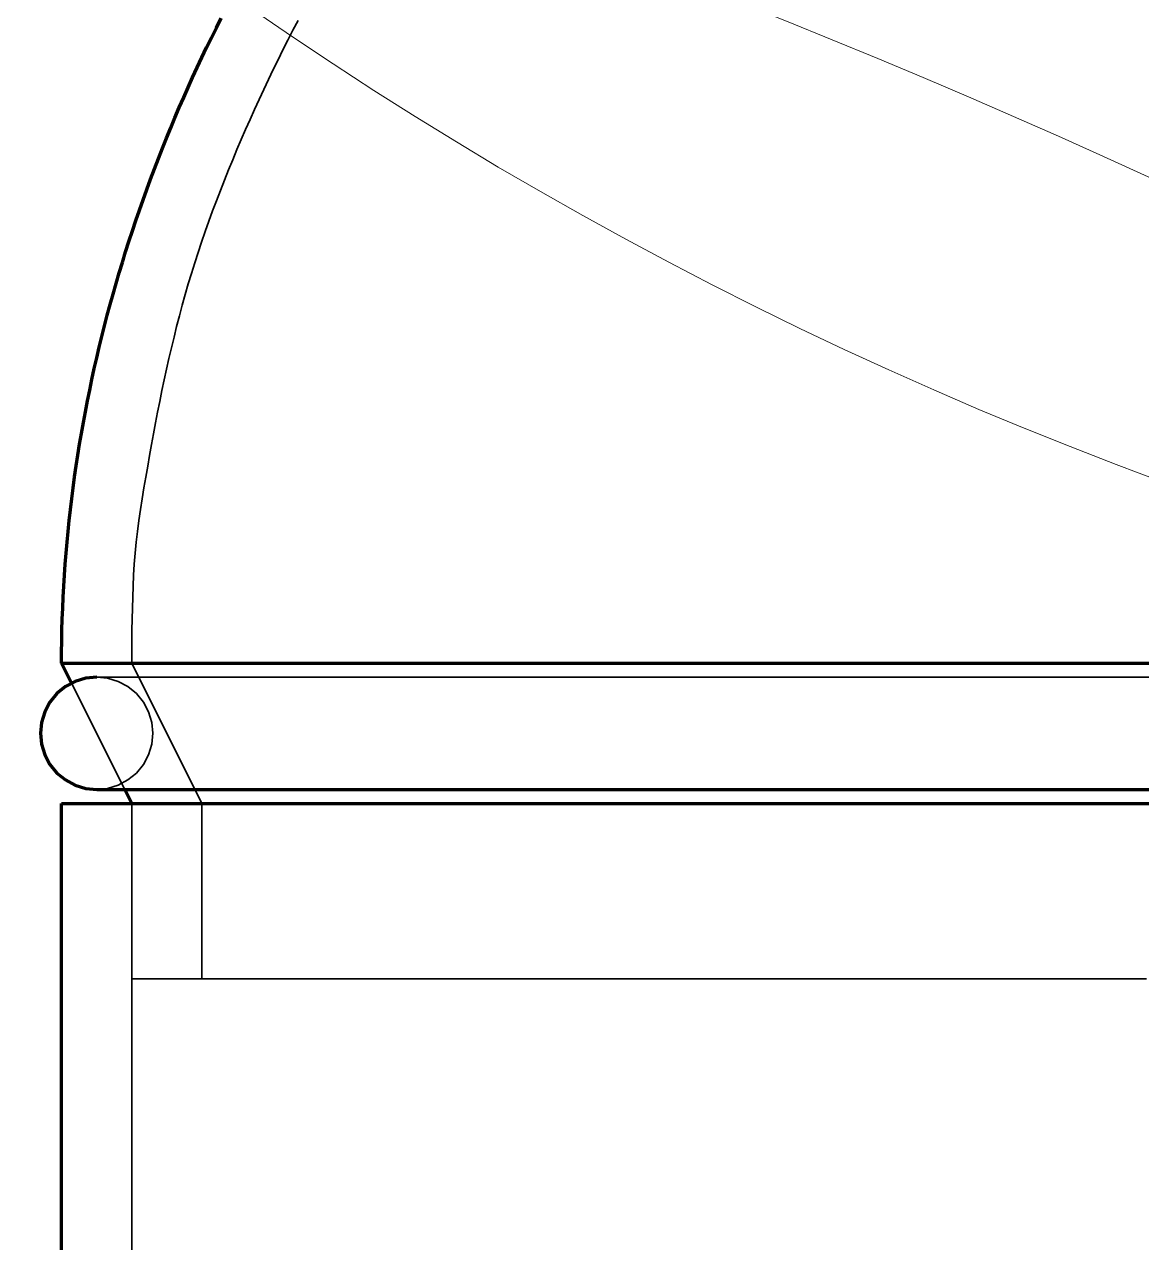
# Model space of a CAD drawing. Header units: millimetres. Extents: x 0 to 2382, y 0 to 420.
# Drawn here: x 271.35 to 276.44, y 287.71 to 293.26 of the extents above; entities that cross this region are included whole.
import ezdxf

# ---------------------------------------------------------------- set-up
doc = ezdxf.new("R2010")
doc.units = ezdxf.units.MM
doc.linetypes.add('IRAM-E-TRAZOS', pattern=[5, 4, -1])
for name, color, linetype, lineweight in [('01-VISIBLE', 7, 'CONTINUOUS', 70), ('02-OCULTA', 4, 'IRAM-E-TRAZOS', 35), ('08-FINA', 5, 'CONTINUOUS', 18)]:
    doc.layers.add(name, color=color, linetype=linetype, lineweight=lineweight)

msp = doc.modelspace()

# ---------------------------------------------------------------- linework, layer by layer
at = {"layer": '01-VISIBLE'}
for p, q in [((271.5672, 290.2583), (271.5216, 290.3494)), ((271.8416, 289.7094), (271.8096, 289.7734)), ((271.5216, 285.7094), (271.5216, 289.7094))]:
    msp.add_line(p, q, dxfattribs=at)
for points in [[(271.5216, 290.3494), (271.5218, 290.3995), (271.5224, 290.4496), (271.5233, 290.4997), (271.5248, 290.5498), (271.5266, 290.5999), (271.5288, 290.65), (271.5315, 290.7), (271.5346, 290.7501), (271.5381, 290.8001), (271.5421, 290.85), (271.5464, 290.9), (271.5512, 290.9499), (271.5563, 290.9997), (271.5619, 291.0495), (271.5679, 291.0993), (271.5743, 291.149), (271.581, 291.1987), (271.5882, 291.2483), (271.5958, 291.2978), (271.6038, 291.3473), (271.6122, 291.3967), (271.621, 291.4461), (271.6302, 291.4954), (271.6397, 291.5446), (271.6497, 291.5937), (271.66, 291.6427), (271.6708, 291.6917), (271.6819, 291.7406), (271.6934, 291.7894), (271.7052, 291.8381), (271.7175, 291.8867), (271.7301, 291.9352), (271.7431, 291.9836), (271.7565, 292.0319), (271.7702, 292.0801), (271.7843, 292.1282), (271.7988, 292.1762), (271.8137, 292.2241), (271.8289, 292.2718), (271.8444, 292.3195), (271.8603, 292.367), (271.8766, 292.4144), (271.8932, 292.4617), (271.9102, 292.5089), (271.9275, 292.5559), (271.9451, 292.6028), (271.9631, 292.6496), (271.9815, 292.6962), (272.0001, 292.7428), (272.0192, 292.7891), (272.0385, 292.8354), (272.0582, 292.8815), (272.0782, 292.9274), (272.0985, 292.9733), (272.1191, 293.0189), (272.1401, 293.0645), (272.1614, 293.1099), (272.183, 293.1551), (272.2049, 293.2002), (272.2271, 293.2451), (272.2496, 293.2899)], [(271.5216, 290.3494), (271.5718, 290.3494), (271.6219, 290.3494), (271.672, 290.3494), (271.7221, 290.3494), (271.7722, 290.3494), (271.8223, 290.3494), (271.8724, 290.3494), (271.9225, 290.3494), (271.9726, 290.3494), (272.0227, 290.3494), (272.0728, 290.3494), (272.1229, 290.3494), (272.173, 290.3494), (272.2231, 290.3494), (272.2732, 290.3494), (272.3233, 290.3494), (272.3734, 290.3494), (272.4235, 290.3494), (272.4736, 290.3494), (272.5237, 290.3494), (272.5738, 290.3494), (272.6239, 290.3494), (272.674, 290.3494), (272.7241, 290.3494), (272.7742, 290.3494), (272.8243, 290.3494), (272.8744, 290.3494), (272.9245, 290.3494), (272.9746, 290.3494), (273.0247, 290.3494), (273.0748, 290.3494), (273.1249, 290.3494), (273.175, 290.3494), (273.2251, 290.3494), (273.2752, 290.3494), (273.3253, 290.3494), (273.3754, 290.3494), (273.4255, 290.3494), (273.4756, 290.3494), (273.5257, 290.3494), (273.5758, 290.3494), (273.6259, 290.3494), (273.676, 290.3494), (273.7261, 290.3494), (273.7762, 290.3494), (273.8263, 290.3494), (273.8764, 290.3494), (273.9265, 290.3494), (273.9766, 290.3494), (274.0268, 290.3494), (274.0769, 290.3494), (274.127, 290.3494), (274.1771, 290.3494), (274.2272, 290.3494), (274.2773, 290.3494), (274.3274, 290.3494), (274.3775, 290.3494), (274.4276, 290.3494), (274.4777, 290.3494), (274.5278, 290.3494), (274.5779, 290.3494), (274.628, 290.3494), (274.6781, 290.3494), (274.7282, 290.3494), (274.7783, 290.3494), (274.8284, 290.3494), (274.8785, 290.3494), (274.9286, 290.3494), (274.9787, 290.3494), (275.0288, 290.3494), (275.0789, 290.3494), (275.129, 290.3494), (275.1791, 290.3494), (275.2292, 290.3494), (275.2793, 290.3494), (275.3294, 290.3494), (275.3795, 290.3494), (275.4296, 290.3494), (275.4797, 290.3494), (275.5298, 290.3494), (275.5799, 290.3494), (275.63, 290.3494), (275.6801, 290.3494), (275.7302, 290.3494), (275.7803, 290.3494), (275.8304, 290.3494), (275.8805, 290.3494), (275.9306, 290.3494), (275.9807, 290.3494), (276.0308, 290.3494), (276.0809, 290.3494), (276.131, 290.3494), (276.1811, 290.3494), (276.2312, 290.3494), (276.2813, 290.3494), (276.3314, 290.3494), (276.3815, 290.3494), (276.4316, 290.3494), (276.4818, 290.3494)], [(271.6816, 290.2854), (271.6317, 290.2804), (271.5837, 290.2659), (271.5394, 290.2422), (271.5006, 290.2104), (271.4688, 290.1716), (271.4451, 290.1273), (271.4306, 290.0793), (271.4256, 290.0294)], [(271.4256, 290.0294), (271.4306, 289.9794), (271.4451, 289.9314), (271.4688, 289.8871), (271.5006, 289.8483), (271.5394, 289.8165), (271.5837, 289.7929), (271.6317, 289.7783), (271.6816, 289.7734)], [(271.6816, 289.7734), (271.703, 289.7734), (271.7243, 289.7734), (271.7456, 289.7734), (271.767, 289.7734), (271.7883, 289.7734), (271.8096, 289.7734)], [(271.6816, 289.7734), (271.7317, 289.7734), (271.7817, 289.7734), (271.8318, 289.7734), (271.8819, 289.7734), (271.9319, 289.7734), (271.982, 289.7734), (272.0321, 289.7734), (272.0821, 289.7734), (272.1322, 289.7734), (272.1823, 289.7734), (272.2323, 289.7734), (272.2824, 289.7734), (272.3325, 289.7734), (272.3826, 289.7734), (272.4326, 289.7734), (272.4827, 289.7734), (272.5328, 289.7734), (272.5828, 289.7734), (272.6329, 289.7734), (272.683, 289.7734), (272.733, 289.7734), (272.7831, 289.7734), (272.8332, 289.7734), (272.8833, 289.7734), (272.9333, 289.7734), (272.9834, 289.7734), (273.0335, 289.7734), (273.0835, 289.7734), (273.1336, 289.7734), (273.1837, 289.7734), (273.2337, 289.7734), (273.2838, 289.7734), (273.3339, 289.7734), (273.384, 289.7734), (273.434, 289.7734), (273.4841, 289.7734), (273.5342, 289.7734), (273.5842, 289.7734), (273.6343, 289.7734), (273.6844, 289.7734), (273.7345, 289.7734), (273.7845, 289.7734), (273.8346, 289.7734), (273.8847, 289.7734), (273.9347, 289.7734), (273.9848, 289.7734), (274.0349, 289.7734), (274.0849, 289.7734), (274.135, 289.7734), (274.1851, 289.7734), (274.2352, 289.7734), (274.2852, 289.7734), (274.3353, 289.7734), (274.3854, 289.7734), (274.4354, 289.7734), (274.4855, 289.7734), (274.5356, 289.7734), (274.5856, 289.7734), (274.6357, 289.7734), (274.6858, 289.7734), (274.7358, 289.7734), (274.7859, 289.7734), (274.836, 289.7734), (274.886, 289.7734), (274.9361, 289.7734), (274.9862, 289.7734), (275.0363, 289.7734), (275.0863, 289.7734), (275.1364, 289.7734), (275.1865, 289.7734), (275.2365, 289.7734), (275.2866, 289.7734), (275.3367, 289.7734), (275.3867, 289.7734), (275.4368, 289.7734), (275.4869, 289.7734), (275.5369, 289.7734), (275.587, 289.7734), (275.6371, 289.7734), (275.6871, 289.7734), (275.7372, 289.7734), (275.7873, 289.7734), (275.8374, 289.7734), (275.8874, 289.7734), (275.9375, 289.7734), (275.9876, 289.7734), (276.0376, 289.7734), (276.0877, 289.7734), (276.1378, 289.7734), (276.1878, 289.7734), (276.2379, 289.7734), (276.288, 289.7734), (276.338, 289.7734), (276.3881, 289.7734), (276.4382, 289.7734), (276.4882, 289.7734)], [(271.5216, 289.7094), (271.5718, 289.7094), (271.6219, 289.7094), (271.672, 289.7094), (271.7221, 289.7094), (271.7722, 289.7094), (271.8223, 289.7094), (271.8724, 289.7094), (271.9225, 289.7094), (271.9726, 289.7094), (272.0227, 289.7094), (272.0728, 289.7094), (272.1229, 289.7094), (272.173, 289.7094), (272.2231, 289.7094), (272.2732, 289.7094), (272.3233, 289.7094), (272.3734, 289.7094), (272.4235, 289.7094), (272.4736, 289.7094), (272.5237, 289.7094), (272.5738, 289.7094), (272.6239, 289.7094), (272.674, 289.7094), (272.7241, 289.7094), (272.7742, 289.7094), (272.8243, 289.7094), (272.8744, 289.7094), (272.9245, 289.7094), (272.9746, 289.7094), (273.0247, 289.7094), (273.0748, 289.7094), (273.1249, 289.7094), (273.175, 289.7094), (273.2251, 289.7094), (273.2752, 289.7094), (273.3253, 289.7094), (273.3754, 289.7094), (273.4255, 289.7094), (273.4756, 289.7094), (273.5257, 289.7094), (273.5758, 289.7094), (273.6259, 289.7094), (273.676, 289.7094), (273.7261, 289.7094), (273.7762, 289.7094), (273.8263, 289.7094), (273.8764, 289.7094), (273.9265, 289.7094), (273.9766, 289.7094), (274.0268, 289.7094), (274.0769, 289.7094), (274.127, 289.7094), (274.1771, 289.7094), (274.2272, 289.7094), (274.2773, 289.7094), (274.3274, 289.7094), (274.3775, 289.7094), (274.4276, 289.7094), (274.4777, 289.7094), (274.5278, 289.7094), (274.5779, 289.7094), (274.628, 289.7094), (274.6781, 289.7094), (274.7282, 289.7094), (274.7783, 289.7094), (274.8284, 289.7094), (274.8785, 289.7094), (274.9286, 289.7094), (274.9787, 289.7094), (275.0288, 289.7094), (275.0789, 289.7094), (275.129, 289.7094), (275.1791, 289.7094), (275.2292, 289.7094), (275.2793, 289.7094), (275.3294, 289.7094), (275.3795, 289.7094), (275.4296, 289.7094), (275.4797, 289.7094), (275.5298, 289.7094), (275.5799, 289.7094), (275.63, 289.7094), (275.6801, 289.7094), (275.7302, 289.7094), (275.7803, 289.7094), (275.8304, 289.7094), (275.8805, 289.7094), (275.9306, 289.7094), (275.9807, 289.7094), (276.0308, 289.7094), (276.0809, 289.7094), (276.131, 289.7094), (276.1811, 289.7094), (276.2312, 289.7094), (276.2813, 289.7094), (276.3314, 289.7094), (276.3815, 289.7094), (276.4316, 289.7094), (276.4818, 289.7094)]]:
    msp.add_lwpolyline(points, dxfattribs=at)
at = {"layer": '02-OCULTA'}
for p, q in [((272.1616, 289.7094), (271.8416, 290.3494)), ((271.8096, 289.7734), (271.5672, 290.2583)), ((271.8416, 225.7094), (271.8416, 289.7094)), ((271.8416, 288.9094), (271.8416, 289.7094)), ((272.1616, 289.7094), (272.1616, 288.9094))]:
    msp.add_line(p, q, dxfattribs=at)
for points in [[(272.5995, 293.2787), (272.5763, 293.2343), (272.5534, 293.1898), (272.5308, 293.145), (272.5085, 293.1002), (272.4865, 293.0551), (272.4647, 293.01), (272.4433, 292.9647), (272.4222, 292.9193), (272.4013, 292.8737), (272.3808, 292.828), (272.3605, 292.7821), (272.3406, 292.7362), (272.3209, 292.6901), (272.3016, 292.6438), (272.2827, 292.5974), (272.264, 292.5509), (272.2458, 292.5043), (272.2278, 292.4575), (272.2103, 292.4105), (272.1932, 292.3634), (272.1764, 292.3162), (272.1601, 292.2688), (272.1442, 292.2213), (272.1288, 292.1736), (272.1138, 292.1258), (272.0993, 292.0778), (272.0853, 292.0297), (272.0719, 291.9814), (272.0588, 291.933), (272.0462, 291.8846), (272.0342, 291.8359), (272.0226, 291.7871), (272.0113, 291.7383), (272.0003, 291.6894), (271.9896, 291.6405), (271.9792, 291.5914), (271.9691, 291.5424), (271.9594, 291.4932), (271.9499, 291.444), (271.9407, 291.3947), (271.9316, 291.3454), (271.9228, 291.2961), (271.9141, 291.2468), (271.9055, 291.1974), (271.8971, 291.148), (271.8889, 291.0986), (271.8811, 291.0491), (271.8739, 290.9995), (271.8673, 290.9498), (271.8616, 290.9), (271.8569, 290.8501), (271.853, 290.8002), (271.8499, 290.7501), (271.8475, 290.7001), (271.8457, 290.65), (271.8443, 290.5999), (271.8433, 290.5498), (271.8425, 290.4997), (271.8419, 290.4496), (271.8416, 290.3995), (271.8416, 290.3494)], [(276.4716, 290.3494), (276.4216, 290.3494), (276.3716, 290.3494), (276.3216, 290.3494), (276.2716, 290.3494), (276.2216, 290.3494), (276.1716, 290.3494), (276.1216, 290.3494), (276.0716, 290.3494), (276.0216, 290.3494), (275.9716, 290.3494), (275.9216, 290.3494), (275.8716, 290.3494), (275.8216, 290.3494), (275.7716, 290.3494), (275.7216, 290.3494), (275.6716, 290.3494), (275.6216, 290.3494), (275.5716, 290.3494), (275.5216, 290.3494), (275.4716, 290.3494), (275.4216, 290.3494), (275.3716, 290.3494), (275.3216, 290.3494), (275.2716, 290.3494), (275.2216, 290.3494), (275.1716, 290.3494), (275.1216, 290.3494), (275.0716, 290.3494), (275.0216, 290.3494), (274.9716, 290.3494), (274.9216, 290.3494), (274.8716, 290.3494), (274.8216, 290.3494), (274.7716, 290.3494), (274.7216, 290.3494), (274.6716, 290.3494), (274.6216, 290.3494), (274.5716, 290.3494), (274.5216, 290.3494), (274.4716, 290.3494), (274.4216, 290.3494), (274.3716, 290.3494), (274.3216, 290.3494), (274.2716, 290.3494), (274.2216, 290.3494), (274.1716, 290.3494), (274.1216, 290.3494), (274.0716, 290.3494), (274.0216, 290.3494), (273.9716, 290.3494), (273.9216, 290.3494), (273.8716, 290.3494), (273.8216, 290.3494), (273.7716, 290.3494), (273.7216, 290.3494), (273.6716, 290.3494), (273.6216, 290.3494), (273.5716, 290.3494), (273.5216, 290.3494), (273.4716, 290.3494), (273.4216, 290.3494), (273.3716, 290.3494), (273.3216, 290.3494), (273.2716, 290.3494), (273.2216, 290.3494), (273.1716, 290.3494), (273.1216, 290.3494), (273.0716, 290.3494), (273.0216, 290.3494), (272.9716, 290.3494), (272.9216, 290.3494), (272.8716, 290.3494), (272.8216, 290.3494), (272.7716, 290.3494), (272.7216, 290.3494), (272.6716, 290.3494), (272.6216, 290.3494), (272.5716, 290.3494), (272.5216, 290.3494), (272.4716, 290.3494), (272.4216, 290.3494), (272.3716, 290.3494), (272.3216, 290.3494), (272.2716, 290.3494), (272.2216, 290.3494), (272.1716, 290.3494), (272.1216, 290.3494), (272.0716, 290.3494), (272.0216, 290.3494), (271.9716, 290.3494), (271.9216, 290.3494), (271.8716, 290.3494), (271.8216, 290.3494), (271.7716, 290.3494), (271.7216, 290.3494), (271.6716, 290.3494), (271.6216, 290.3494), (271.5716, 290.3494), (271.5216, 290.3494)], [(276.4505, 290.3494), (276.4004, 290.3494), (276.3503, 290.3494), (276.3002, 290.3494), (276.2501, 290.3494), (276.2, 290.3494), (276.1499, 290.3494), (276.0998, 290.3494), (276.0497, 290.3494), (275.9996, 290.3494), (275.9495, 290.3494), (275.8994, 290.3494), (275.8493, 290.3494), (275.7992, 290.3494), (275.7491, 290.3494), (275.699, 290.3494), (275.6489, 290.3494), (275.5988, 290.3494), (275.5487, 290.3494), (275.4986, 290.3494), (275.4486, 290.3494), (275.3985, 290.3494), (275.3484, 290.3494), (275.2983, 290.3494), (275.2482, 290.3494), (275.1981, 290.3494), (275.148, 290.3494), (275.0979, 290.3494), (275.0478, 290.3494), (274.9977, 290.3494), (274.9476, 290.3494), (274.8975, 290.3494), (274.8474, 290.3494), (274.7973, 290.3494), (274.7472, 290.3494), (274.6971, 290.3494), (274.647, 290.3494), (274.5969, 290.3494), (274.5468, 290.3494), (274.4967, 290.3494), (274.4466, 290.3494), (274.3965, 290.3494), (274.3464, 290.3494), (274.2963, 290.3494), (274.2462, 290.3494), (274.1962, 290.3494), (274.1461, 290.3494), (274.096, 290.3494), (274.0459, 290.3494), (273.9958, 290.3494), (273.9457, 290.3494), (273.8956, 290.3494), (273.8455, 290.3494), (273.7954, 290.3494), (273.7453, 290.3494), (273.6952, 290.3494), (273.6451, 290.3494), (273.595, 290.3494), (273.5449, 290.3494), (273.4948, 290.3494), (273.4447, 290.3494), (273.3946, 290.3494), (273.3445, 290.3494), (273.2944, 290.3494), (273.2443, 290.3494), (273.1942, 290.3494), (273.1441, 290.3494), (273.094, 290.3494), (273.0439, 290.3494), (272.9939, 290.3494), (272.9438, 290.3494), (272.8937, 290.3494), (272.8436, 290.3494), (272.7935, 290.3494), (272.7434, 290.3494), (272.6933, 290.3494), (272.6432, 290.3494), (272.5931, 290.3494), (272.543, 290.3494), (272.4929, 290.3494), (272.4428, 290.3494), (272.3927, 290.3494), (272.3426, 290.3494), (272.2925, 290.3494), (272.2424, 290.3494), (272.1923, 290.3494), (272.1422, 290.3494), (272.0921, 290.3494), (272.042, 290.3494), (271.9919, 290.3494), (271.9418, 290.3494), (271.8917, 290.3494), (271.8416, 290.3494)], [(271.8416, 290.3494), (271.92, 290.3494), (271.9984, 290.3494), (272.0768, 290.3494), (272.1552, 290.3494), (272.2336, 290.3494), (272.312, 290.3494), (272.3904, 290.3494), (272.4688, 290.3494), (272.5472, 290.3494), (272.6256, 290.3494), (272.704, 290.3494), (272.7824, 290.3494), (272.8608, 290.3494), (272.9392, 290.3494), (273.0176, 290.3494), (273.096, 290.3494), (273.1744, 290.3494), (273.2528, 290.3494), (273.3312, 290.3494), (273.4096, 290.3494), (273.488, 290.3494), (273.5664, 290.3494), (273.6448, 290.3494), (273.7232, 290.3494), (273.8016, 290.3494), (273.88, 290.3494), (273.9584, 290.3494), (274.0368, 290.3494), (274.1152, 290.3494), (274.1936, 290.3494), (274.272, 290.3494), (274.3504, 290.3494), (274.4288, 290.3494), (274.5072, 290.3494), (274.5856, 290.3494), (274.664, 290.3494), (274.7424, 290.3494), (274.8208, 290.3494), (274.8992, 290.3494), (274.9776, 290.3494), (275.056, 290.3494), (275.1344, 290.3494), (275.2128, 290.3494), (275.2912, 290.3494), (275.3696, 290.3494), (275.448, 290.3494), (275.5264, 290.3494), (275.6048, 290.3494), (275.6832, 290.3494), (275.7616, 290.3494), (275.84, 290.3494), (275.9184, 290.3494), (275.9968, 290.3494), (276.0752, 290.3494), (276.1536, 290.3494), (276.232, 290.3494), (276.3104, 290.3494), (276.3888, 290.3494), (276.4672, 290.3494)], [(276.4938, 290.2854), (276.4437, 290.2854), (276.3935, 290.2854), (276.3434, 290.2854), (276.2933, 290.2854), (276.2432, 290.2854), (276.193, 290.2854), (276.1429, 290.2854), (276.0928, 290.2854), (276.0427, 290.2854), (275.9925, 290.2854), (275.9424, 290.2854), (275.8923, 290.2854), (275.8422, 290.2854), (275.792, 290.2854), (275.7419, 290.2854), (275.6918, 290.2854), (275.6416, 290.2854), (275.5915, 290.2854), (275.5414, 290.2854), (275.4913, 290.2854), (275.4411, 290.2854), (275.391, 290.2854), (275.3409, 290.2854), (275.2908, 290.2854), (275.2406, 290.2854), (275.1905, 290.2854), (275.1404, 290.2854), (275.0903, 290.2854), (275.0401, 290.2854), (274.99, 290.2854), (274.9399, 290.2854), (274.8898, 290.2854), (274.8396, 290.2854), (274.7895, 290.2854), (274.7394, 290.2854), (274.6892, 290.2854), (274.6391, 290.2854), (274.589, 290.2854), (274.5389, 290.2854), (274.4887, 290.2854), (274.4386, 290.2854), (274.3885, 290.2854), (274.3384, 290.2854), (274.2882, 290.2854), (274.2381, 290.2854), (274.188, 290.2854), (274.1379, 290.2854), (274.0877, 290.2854), (274.0376, 290.2854), (273.9875, 290.2854), (273.9373, 290.2854), (273.8872, 290.2854), (273.8371, 290.2854), (273.787, 290.2854), (273.7368, 290.2854), (273.6867, 290.2854), (273.6366, 290.2854), (273.5865, 290.2854), (273.5363, 290.2854), (273.4862, 290.2854), (273.4361, 290.2854), (273.386, 290.2854), (273.3358, 290.2854), (273.2857, 290.2854), (273.2356, 290.2854), (273.1854, 290.2854), (273.1353, 290.2854), (273.0852, 290.2854), (273.0351, 290.2854), (272.9849, 290.2854), (272.9348, 290.2854), (272.8847, 290.2854), (272.8346, 290.2854), (272.7844, 290.2854), (272.7343, 290.2854), (272.6842, 290.2854), (272.6341, 290.2854), (272.5839, 290.2854), (272.5338, 290.2854), (272.4837, 290.2854), (272.4335, 290.2854), (272.3834, 290.2854), (272.3333, 290.2854), (272.2832, 290.2854), (272.233, 290.2854), (272.1829, 290.2854), (272.1328, 290.2854), (272.0827, 290.2854), (272.0325, 290.2854), (271.9824, 290.2854), (271.9323, 290.2854), (271.8822, 290.2854), (271.832, 290.2854), (271.7819, 290.2854), (271.7318, 290.2854), (271.6816, 290.2854)], [(276.5128, 290.2854), (276.4336, 290.2854), (276.3544, 290.2854), (276.2752, 290.2854), (276.196, 290.2854), (276.1168, 290.2854), (276.0376, 290.2854), (275.9584, 290.2854), (275.8792, 290.2854), (275.8, 290.2854), (275.7208, 290.2854), (275.6416, 290.2854), (275.5624, 290.2854), (275.4832, 290.2854), (275.404, 290.2854), (275.3248, 290.2854), (275.2456, 290.2854), (275.1664, 290.2854), (275.0872, 290.2854), (275.008, 290.2854), (274.9288, 290.2854), (274.8496, 290.2854), (274.7704, 290.2854), (274.6912, 290.2854), (274.612, 290.2854), (274.5328, 290.2854), (274.4536, 290.2854), (274.3744, 290.2854), (274.2952, 290.2854), (274.216, 290.2854), (274.1368, 290.2854), (274.0576, 290.2854), (273.9784, 290.2854), (273.8992, 290.2854), (273.82, 290.2854), (273.7408, 290.2854), (273.6616, 290.2854), (273.5824, 290.2854), (273.5032, 290.2854), (273.424, 290.2854), (273.3448, 290.2854), (273.2656, 290.2854), (273.1864, 290.2854), (273.1072, 290.2854), (273.028, 290.2854), (272.9488, 290.2854), (272.8696, 290.2854), (272.7904, 290.2854), (272.7112, 290.2854), (272.632, 290.2854), (272.5528, 290.2854), (272.4736, 290.2854), (272.3944, 290.2854), (272.3152, 290.2854), (272.236, 290.2854), (272.1568, 290.2854), (272.0776, 290.2854), (271.9984, 290.2854), (271.9192, 290.2854), (271.84, 290.2854), (271.7608, 290.2854), (271.6816, 290.2854)], [(271.6816, 290.2854), (271.7316, 290.2804), (271.7796, 290.2659), (271.8239, 290.2422), (271.8627, 290.2104), (271.8945, 290.1716), (271.9182, 290.1273), (271.9327, 290.0793), (271.9377, 290.0294), (271.9327, 289.9794), (271.9182, 289.9314), (271.8945, 289.8871), (271.8627, 289.8483), (271.8239, 289.8165), (271.7796, 289.7929), (271.7316, 289.7783), (271.6816, 289.7734)], [(271.8096, 289.7734), (271.8597, 289.7734), (271.9097, 289.7734), (271.9598, 289.7734), (272.0098, 289.7734), (272.0598, 289.7734), (272.1099, 289.7734), (272.1599, 289.7734), (272.21, 289.7734), (272.26, 289.7734), (272.31, 289.7734), (272.3601, 289.7734), (272.4101, 289.7734), (272.4601, 289.7734), (272.5102, 289.7734), (272.5602, 289.7734), (272.6103, 289.7734), (272.6603, 289.7734), (272.7103, 289.7734), (272.7604, 289.7734), (272.8104, 289.7734), (272.8605, 289.7734), (272.9105, 289.7734), (272.9605, 289.7734), (273.0106, 289.7734), (273.0606, 289.7734), (273.1106, 289.7734), (273.1607, 289.7734), (273.2107, 289.7734), (273.2608, 289.7734), (273.3108, 289.7734), (273.3608, 289.7734), (273.4109, 289.7734), (273.4609, 289.7734), (273.5109, 289.7734), (273.561, 289.7734), (273.611, 289.7734), (273.6611, 289.7734), (273.7111, 289.7734), (273.7611, 289.7734), (273.8112, 289.7734), (273.8612, 289.7734), (273.9113, 289.7734), (273.9613, 289.7734), (274.0113, 289.7734), (274.0614, 289.7734), (274.1114, 289.7734), (274.1614, 289.7734), (274.2115, 289.7734), (274.2615, 289.7734), (274.3116, 289.7734), (274.3616, 289.7734), (274.4116, 289.7734), (274.4617, 289.7734), (274.5117, 289.7734), (274.5618, 289.7734), (274.6118, 289.7734), (274.6618, 289.7734), (274.7119, 289.7734), (274.7619, 289.7734), (274.8119, 289.7734), (274.862, 289.7734), (274.912, 289.7734), (274.9621, 289.7734), (275.0121, 289.7734), (275.0621, 289.7734), (275.1122, 289.7734), (275.1622, 289.7734), (275.2122, 289.7734), (275.2623, 289.7734), (275.3123, 289.7734), (275.3624, 289.7734), (275.4124, 289.7734), (275.4624, 289.7734), (275.5125, 289.7734), (275.5625, 289.7734), (275.6126, 289.7734), (275.6626, 289.7734), (275.7126, 289.7734), (275.7627, 289.7734), (275.8127, 289.7734), (275.8627, 289.7734), (275.9128, 289.7734), (275.9628, 289.7734), (276.0129, 289.7734), (276.0629, 289.7734), (276.1129, 289.7734), (276.163, 289.7734), (276.213, 289.7734), (276.2631, 289.7734), (276.3131, 289.7734), (276.3631, 289.7734), (276.4132, 289.7734), (276.4632, 289.7734)], [(276.4716, 289.7094), (276.4216, 289.7094), (276.3716, 289.7094), (276.3216, 289.7094), (276.2716, 289.7094), (276.2216, 289.7094), (276.1716, 289.7094), (276.1216, 289.7094), (276.0716, 289.7094), (276.0216, 289.7094), (275.9716, 289.7094), (275.9216, 289.7094), (275.8716, 289.7094), (275.8216, 289.7094), (275.7716, 289.7094), (275.7216, 289.7094), (275.6716, 289.7094), (275.6216, 289.7094), (275.5716, 289.7094), (275.5216, 289.7094), (275.4716, 289.7094), (275.4216, 289.7094), (275.3716, 289.7094), (275.3216, 289.7094), (275.2716, 289.7094), (275.2216, 289.7094), (275.1716, 289.7094), (275.1216, 289.7094), (275.0716, 289.7094), (275.0216, 289.7094), (274.9716, 289.7094), (274.9216, 289.7094), (274.8716, 289.7094), (274.8216, 289.7094), (274.7716, 289.7094), (274.7216, 289.7094), (274.6716, 289.7094), (274.6216, 289.7094), (274.5716, 289.7094), (274.5216, 289.7094), (274.4716, 289.7094), (274.4216, 289.7094), (274.3716, 289.7094), (274.3216, 289.7094), (274.2716, 289.7094), (274.2216, 289.7094), (274.1716, 289.7094), (274.1216, 289.7094), (274.0716, 289.7094), (274.0216, 289.7094), (273.9716, 289.7094), (273.9216, 289.7094), (273.8716, 289.7094), (273.8216, 289.7094), (273.7716, 289.7094), (273.7216, 289.7094), (273.6716, 289.7094), (273.6216, 289.7094), (273.5716, 289.7094), (273.5216, 289.7094), (273.4716, 289.7094), (273.4216, 289.7094), (273.3716, 289.7094), (273.3216, 289.7094), (273.2716, 289.7094), (273.2216, 289.7094), (273.1716, 289.7094), (273.1216, 289.7094), (273.0716, 289.7094), (273.0216, 289.7094), (272.9716, 289.7094), (272.9216, 289.7094), (272.8716, 289.7094), (272.8216, 289.7094), (272.7716, 289.7094), (272.7216, 289.7094), (272.6716, 289.7094), (272.6216, 289.7094), (272.5716, 289.7094), (272.5216, 289.7094), (272.4716, 289.7094), (272.4216, 289.7094), (272.3716, 289.7094), (272.3216, 289.7094), (272.2716, 289.7094), (272.2216, 289.7094), (272.1716, 289.7094), (272.1216, 289.7094), (272.0716, 289.7094), (272.0216, 289.7094), (271.9716, 289.7094), (271.9216, 289.7094), (271.8716, 289.7094), (271.8216, 289.7094), (271.7716, 289.7094), (271.7216, 289.7094), (271.6716, 289.7094), (271.6216, 289.7094), (271.5716, 289.7094), (271.5216, 289.7094)], [(276.4505, 289.7094), (276.4004, 289.7094), (276.3503, 289.7094), (276.3002, 289.7094), (276.2501, 289.7094), (276.2, 289.7094), (276.1499, 289.7094), (276.0998, 289.7094), (276.0497, 289.7094), (275.9996, 289.7094), (275.9495, 289.7094), (275.8994, 289.7094), (275.8493, 289.7094), (275.7992, 289.7094), (275.7491, 289.7094), (275.699, 289.7094), (275.6489, 289.7094), (275.5988, 289.7094), (275.5487, 289.7094), (275.4986, 289.7094), (275.4486, 289.7094), (275.3985, 289.7094), (275.3484, 289.7094), (275.2983, 289.7094), (275.2482, 289.7094), (275.1981, 289.7094), (275.148, 289.7094), (275.0979, 289.7094), (275.0478, 289.7094), (274.9977, 289.7094), (274.9476, 289.7094), (274.8975, 289.7094), (274.8474, 289.7094), (274.7973, 289.7094), (274.7472, 289.7094), (274.6971, 289.7094), (274.647, 289.7094), (274.5969, 289.7094), (274.5468, 289.7094), (274.4967, 289.7094), (274.4466, 289.7094), (274.3965, 289.7094), (274.3464, 289.7094), (274.2963, 289.7094), (274.2462, 289.7094), (274.1962, 289.7094), (274.1461, 289.7094), (274.096, 289.7094), (274.0459, 289.7094), (273.9958, 289.7094), (273.9457, 289.7094), (273.8956, 289.7094), (273.8455, 289.7094), (273.7954, 289.7094), (273.7453, 289.7094), (273.6952, 289.7094), (273.6451, 289.7094), (273.595, 289.7094), (273.5449, 289.7094), (273.4948, 289.7094), (273.4447, 289.7094), (273.3946, 289.7094), (273.3445, 289.7094), (273.2944, 289.7094), (273.2443, 289.7094), (273.1942, 289.7094), (273.1441, 289.7094), (273.094, 289.7094), (273.0439, 289.7094), (272.9939, 289.7094), (272.9438, 289.7094), (272.8937, 289.7094), (272.8436, 289.7094), (272.7935, 289.7094), (272.7434, 289.7094), (272.6933, 289.7094), (272.6432, 289.7094), (272.5931, 289.7094), (272.543, 289.7094), (272.4929, 289.7094), (272.4428, 289.7094), (272.3927, 289.7094), (272.3426, 289.7094), (272.2925, 289.7094), (272.2424, 289.7094), (272.1923, 289.7094), (272.1422, 289.7094), (272.0921, 289.7094), (272.042, 289.7094), (271.9919, 289.7094), (271.9418, 289.7094), (271.8917, 289.7094), (271.8416, 289.7094)], [(271.8416, 289.7094), (271.92, 289.7094), (271.9984, 289.7094), (272.0768, 289.7094), (272.1552, 289.7094), (272.2336, 289.7094), (272.312, 289.7094), (272.3904, 289.7094), (272.4688, 289.7094), (272.5472, 289.7094), (272.6256, 289.7094), (272.704, 289.7094), (272.7824, 289.7094), (272.8608, 289.7094), (272.9392, 289.7094), (273.0176, 289.7094), (273.096, 289.7094), (273.1744, 289.7094), (273.2528, 289.7094), (273.3312, 289.7094), (273.4096, 289.7094), (273.488, 289.7094), (273.5664, 289.7094), (273.6448, 289.7094), (273.7232, 289.7094), (273.8016, 289.7094), (273.88, 289.7094), (273.9584, 289.7094), (274.0368, 289.7094), (274.1152, 289.7094), (274.1936, 289.7094), (274.272, 289.7094), (274.3504, 289.7094), (274.4288, 289.7094), (274.5072, 289.7094), (274.5856, 289.7094), (274.664, 289.7094), (274.7424, 289.7094), (274.8208, 289.7094), (274.8992, 289.7094), (274.9776, 289.7094), (275.056, 289.7094), (275.1344, 289.7094), (275.2128, 289.7094), (275.2912, 289.7094), (275.3696, 289.7094), (275.448, 289.7094), (275.5264, 289.7094), (275.6048, 289.7094), (275.6832, 289.7094), (275.7616, 289.7094), (275.84, 289.7094), (275.9184, 289.7094), (275.9968, 289.7094), (276.0752, 289.7094), (276.1536, 289.7094), (276.232, 289.7094), (276.3104, 289.7094), (276.3888, 289.7094), (276.4672, 289.7094)], [(276.4505, 289.7094), (276.4004, 289.7094), (276.3503, 289.7094), (276.3002, 289.7094), (276.2501, 289.7094), (276.2, 289.7094), (276.1499, 289.7094), (276.0998, 289.7094), (276.0497, 289.7094), (275.9996, 289.7094), (275.9495, 289.7094), (275.8994, 289.7094), (275.8493, 289.7094), (275.7992, 289.7094), (275.7491, 289.7094), (275.699, 289.7094), (275.6489, 289.7094), (275.5988, 289.7094), (275.5487, 289.7094), (275.4986, 289.7094), (275.4486, 289.7094), (275.3985, 289.7094), (275.3484, 289.7094), (275.2983, 289.7094), (275.2482, 289.7094), (275.1981, 289.7094), (275.148, 289.7094), (275.0979, 289.7094), (275.0478, 289.7094), (274.9977, 289.7094), (274.9476, 289.7094), (274.8975, 289.7094), (274.8474, 289.7094), (274.7973, 289.7094), (274.7472, 289.7094), (274.6971, 289.7094), (274.647, 289.7094), (274.5969, 289.7094), (274.5468, 289.7094), (274.4967, 289.7094), (274.4466, 289.7094), (274.3965, 289.7094), (274.3464, 289.7094), (274.2963, 289.7094), (274.2462, 289.7094), (274.1962, 289.7094), (274.1461, 289.7094), (274.096, 289.7094), (274.0459, 289.7094), (273.9958, 289.7094), (273.9457, 289.7094), (273.8956, 289.7094), (273.8455, 289.7094), (273.7954, 289.7094), (273.7453, 289.7094), (273.6952, 289.7094), (273.6451, 289.7094), (273.595, 289.7094), (273.5449, 289.7094), (273.4948, 289.7094), (273.4447, 289.7094), (273.3946, 289.7094), (273.3445, 289.7094), (273.2944, 289.7094), (273.2443, 289.7094), (273.1942, 289.7094), (273.1441, 289.7094), (273.094, 289.7094), (273.0439, 289.7094), (272.9939, 289.7094), (272.9438, 289.7094), (272.8937, 289.7094), (272.8436, 289.7094), (272.7935, 289.7094), (272.7434, 289.7094), (272.6933, 289.7094), (272.6432, 289.7094), (272.5931, 289.7094), (272.543, 289.7094), (272.4929, 289.7094), (272.4428, 289.7094), (272.3927, 289.7094), (272.3426, 289.7094), (272.2925, 289.7094), (272.2424, 289.7094), (272.1923, 289.7094), (272.1422, 289.7094), (272.0921, 289.7094), (272.042, 289.7094), (271.9919, 289.7094), (271.9418, 289.7094), (271.8917, 289.7094), (271.8416, 289.7094)], [(271.8416, 289.7094), (271.92, 289.7094), (271.9984, 289.7094), (272.0768, 289.7094), (272.1552, 289.7094), (272.2336, 289.7094), (272.312, 289.7094), (272.3904, 289.7094), (272.4688, 289.7094), (272.5472, 289.7094), (272.6256, 289.7094), (272.704, 289.7094), (272.7824, 289.7094), (272.8608, 289.7094), (272.9392, 289.7094), (273.0176, 289.7094), (273.096, 289.7094), (273.1744, 289.7094), (273.2528, 289.7094), (273.3312, 289.7094), (273.4096, 289.7094), (273.488, 289.7094), (273.5664, 289.7094), (273.6448, 289.7094), (273.7232, 289.7094), (273.8016, 289.7094), (273.88, 289.7094), (273.9584, 289.7094), (274.0368, 289.7094), (274.1152, 289.7094), (274.1936, 289.7094), (274.272, 289.7094), (274.3504, 289.7094), (274.4288, 289.7094), (274.5072, 289.7094), (274.5856, 289.7094), (274.664, 289.7094), (274.7424, 289.7094), (274.8208, 289.7094), (274.8992, 289.7094), (274.9776, 289.7094), (275.056, 289.7094), (275.1344, 289.7094), (275.2128, 289.7094), (275.2912, 289.7094), (275.3696, 289.7094), (275.448, 289.7094), (275.5264, 289.7094), (275.6048, 289.7094), (275.6832, 289.7094), (275.7616, 289.7094), (275.84, 289.7094), (275.9184, 289.7094), (275.9968, 289.7094), (276.0752, 289.7094), (276.1536, 289.7094), (276.232, 289.7094), (276.3104, 289.7094), (276.3888, 289.7094), (276.4672, 289.7094)], [(276.4645, 289.7094), (276.4144, 289.7094), (276.3644, 289.7094), (276.3144, 289.7094), (276.2643, 289.7094), (276.2143, 289.7094), (276.1643, 289.7094), (276.1142, 289.7094), (276.0642, 289.7094), (276.0142, 289.7094), (275.9641, 289.7094), (275.9141, 289.7094), (275.8641, 289.7094), (275.814, 289.7094), (275.764, 289.7094), (275.714, 289.7094), (275.6639, 289.7094), (275.6139, 289.7094), (275.5639, 289.7094), (275.5138, 289.7094), (275.4638, 289.7094), (275.4138, 289.7094), (275.3637, 289.7094), (275.3137, 289.7094), (275.2637, 289.7094), (275.2136, 289.7094), (275.1636, 289.7094), (275.1136, 289.7094), (275.0635, 289.7094), (275.0135, 289.7094), (274.9635, 289.7094), (274.9134, 289.7094), (274.8634, 289.7094), (274.8134, 289.7094), (274.7633, 289.7094), (274.7133, 289.7094), (274.6633, 289.7094), (274.6132, 289.7094), (274.5632, 289.7094), (274.5132, 289.7094), (274.4631, 289.7094), (274.4131, 289.7094), (274.3631, 289.7094), (274.313, 289.7094), (274.263, 289.7094), (274.213, 289.7094), (274.163, 289.7094), (274.1129, 289.7094), (274.0629, 289.7094), (274.0129, 289.7094), (273.9628, 289.7094), (273.9128, 289.7094), (273.8628, 289.7094), (273.8127, 289.7094), (273.7627, 289.7094), (273.7127, 289.7094), (273.6626, 289.7094), (273.6126, 289.7094), (273.5626, 289.7094), (273.5125, 289.7094), (273.4625, 289.7094), (273.4125, 289.7094), (273.3624, 289.7094), (273.3124, 289.7094), (273.2624, 289.7094), (273.2123, 289.7094), (273.1623, 289.7094), (273.1123, 289.7094), (273.0622, 289.7094), (273.0122, 289.7094), (272.9622, 289.7094), (272.9121, 289.7094), (272.8621, 289.7094), (272.8121, 289.7094), (272.762, 289.7094), (272.712, 289.7094), (272.662, 289.7094), (272.6119, 289.7094), (272.5619, 289.7094), (272.5119, 289.7094), (272.4618, 289.7094), (272.4118, 289.7094), (272.3618, 289.7094), (272.3117, 289.7094), (272.2617, 289.7094), (272.2117, 289.7094), (272.1616, 289.7094)], [(272.1616, 289.7094), (272.2384, 289.7094), (272.3152, 289.7094), (272.392, 289.7094), (272.4688, 289.7094), (272.5456, 289.7094), (272.6224, 289.7094), (272.6992, 289.7094), (272.776, 289.7094), (272.8528, 289.7094), (272.9296, 289.7094), (273.0064, 289.7094), (273.0832, 289.7094), (273.16, 289.7094), (273.2368, 289.7094), (273.3136, 289.7094), (273.3904, 289.7094), (273.4672, 289.7094), (273.544, 289.7094), (273.6208, 289.7094), (273.6976, 289.7094), (273.7744, 289.7094), (273.8512, 289.7094), (273.928, 289.7094), (274.0048, 289.7094), (274.0816, 289.7094), (274.1584, 289.7094), (274.2352, 289.7094), (274.312, 289.7094), (274.3888, 289.7094), (274.4656, 289.7094), (274.5424, 289.7094), (274.6192, 289.7094), (274.696, 289.7094), (274.7728, 289.7094), (274.8496, 289.7094), (274.9264, 289.7094), (275.0032, 289.7094), (275.08, 289.7094), (275.1568, 289.7094), (275.2336, 289.7094), (275.3104, 289.7094), (275.3872, 289.7094), (275.464, 289.7094), (275.5408, 289.7094), (275.6176, 289.7094), (275.6944, 289.7094), (275.7712, 289.7094), (275.848, 289.7094), (275.9248, 289.7094), (276.0016, 289.7094), (276.0784, 289.7094), (276.1552, 289.7094), (276.232, 289.7094), (276.3088, 289.7094), (276.3856, 289.7094), (276.4624, 289.7094)], [(276.4505, 288.9094), (276.4004, 288.9094), (276.3503, 288.9094), (276.3002, 288.9094), (276.2501, 288.9094), (276.2, 288.9094), (276.1499, 288.9094), (276.0998, 288.9094), (276.0497, 288.9094), (275.9996, 288.9094), (275.9495, 288.9094), (275.8994, 288.9094), (275.8493, 288.9094), (275.7992, 288.9094), (275.7491, 288.9094), (275.699, 288.9094), (275.6489, 288.9094), (275.5988, 288.9094), (275.5487, 288.9094), (275.4986, 288.9094), (275.4486, 288.9094), (275.3985, 288.9094), (275.3484, 288.9094), (275.2983, 288.9094), (275.2482, 288.9094), (275.1981, 288.9094), (275.148, 288.9094), (275.0979, 288.9094), (275.0478, 288.9094), (274.9977, 288.9094), (274.9476, 288.9094), (274.8975, 288.9094), (274.8474, 288.9094), (274.7973, 288.9094), (274.7472, 288.9094), (274.6971, 288.9094), (274.647, 288.9094), (274.5969, 288.9094), (274.5468, 288.9094), (274.4967, 288.9094), (274.4466, 288.9094), (274.3965, 288.9094), (274.3464, 288.9094), (274.2963, 288.9094), (274.2462, 288.9094), (274.1962, 288.9094), (274.1461, 288.9094), (274.096, 288.9094), (274.0459, 288.9094), (273.9958, 288.9094), (273.9457, 288.9094), (273.8956, 288.9094), (273.8455, 288.9094), (273.7954, 288.9094), (273.7453, 288.9094), (273.6952, 288.9094), (273.6451, 288.9094), (273.595, 288.9094), (273.5449, 288.9094), (273.4948, 288.9094), (273.4447, 288.9094), (273.3946, 288.9094), (273.3445, 288.9094), (273.2944, 288.9094), (273.2443, 288.9094), (273.1942, 288.9094), (273.1441, 288.9094), (273.094, 288.9094), (273.0439, 288.9094), (272.9939, 288.9094), (272.9438, 288.9094), (272.8937, 288.9094), (272.8436, 288.9094), (272.7935, 288.9094), (272.7434, 288.9094), (272.6933, 288.9094), (272.6432, 288.9094), (272.5931, 288.9094), (272.543, 288.9094), (272.4929, 288.9094), (272.4428, 288.9094), (272.3927, 288.9094), (272.3426, 288.9094), (272.2925, 288.9094), (272.2424, 288.9094), (272.1923, 288.9094), (272.1422, 288.9094), (272.0921, 288.9094), (272.042, 288.9094), (271.9919, 288.9094), (271.9418, 288.9094), (271.8917, 288.9094), (271.8416, 288.9094)], [(271.8416, 288.9094), (271.92, 288.9094), (271.9984, 288.9094), (272.0768, 288.9094), (272.1552, 288.9094), (272.2336, 288.9094), (272.312, 288.9094), (272.3904, 288.9094), (272.4688, 288.9094), (272.5472, 288.9094), (272.6256, 288.9094), (272.704, 288.9094), (272.7824, 288.9094), (272.8608, 288.9094), (272.9392, 288.9094), (273.0176, 288.9094), (273.096, 288.9094), (273.1744, 288.9094), (273.2528, 288.9094), (273.3312, 288.9094), (273.4096, 288.9094), (273.488, 288.9094), (273.5664, 288.9094), (273.6448, 288.9094), (273.7232, 288.9094), (273.8016, 288.9094), (273.88, 288.9094), (273.9584, 288.9094), (274.0368, 288.9094), (274.1152, 288.9094), (274.1936, 288.9094), (274.272, 288.9094), (274.3504, 288.9094), (274.4288, 288.9094), (274.5072, 288.9094), (274.5856, 288.9094), (274.664, 288.9094), (274.7424, 288.9094), (274.8208, 288.9094), (274.8992, 288.9094), (274.9776, 288.9094), (275.056, 288.9094), (275.1344, 288.9094), (275.2128, 288.9094), (275.2912, 288.9094), (275.3696, 288.9094), (275.448, 288.9094), (275.5264, 288.9094), (275.6048, 288.9094), (275.6832, 288.9094), (275.7616, 288.9094), (275.84, 288.9094), (275.9184, 288.9094), (275.9968, 288.9094), (276.0752, 288.9094), (276.1536, 288.9094), (276.232, 288.9094), (276.3104, 288.9094), (276.3888, 288.9094), (276.4672, 288.9094)], [(276.4645, 288.9094), (276.4144, 288.9094), (276.3644, 288.9094), (276.3144, 288.9094), (276.2643, 288.9094), (276.2143, 288.9094), (276.1643, 288.9094), (276.1142, 288.9094), (276.0642, 288.9094), (276.0142, 288.9094), (275.9641, 288.9094), (275.9141, 288.9094), (275.8641, 288.9094), (275.814, 288.9094), (275.764, 288.9094), (275.714, 288.9094), (275.6639, 288.9094), (275.6139, 288.9094), (275.5639, 288.9094), (275.5138, 288.9094), (275.4638, 288.9094), (275.4138, 288.9094), (275.3637, 288.9094), (275.3137, 288.9094), (275.2637, 288.9094), (275.2136, 288.9094), (275.1636, 288.9094), (275.1136, 288.9094), (275.0635, 288.9094), (275.0135, 288.9094), (274.9635, 288.9094), (274.9134, 288.9094), (274.8634, 288.9094), (274.8134, 288.9094), (274.7633, 288.9094), (274.7133, 288.9094), (274.6633, 288.9094), (274.6132, 288.9094), (274.5632, 288.9094), (274.5132, 288.9094), (274.4631, 288.9094), (274.4131, 288.9094), (274.3631, 288.9094), (274.313, 288.9094), (274.263, 288.9094), (274.213, 288.9094), (274.163, 288.9094), (274.1129, 288.9094), (274.0629, 288.9094), (274.0129, 288.9094), (273.9628, 288.9094), (273.9128, 288.9094), (273.8628, 288.9094), (273.8127, 288.9094), (273.7627, 288.9094), (273.7127, 288.9094), (273.6626, 288.9094), (273.6126, 288.9094), (273.5626, 288.9094), (273.5125, 288.9094), (273.4625, 288.9094), (273.4125, 288.9094), (273.3624, 288.9094), (273.3124, 288.9094), (273.2624, 288.9094), (273.2123, 288.9094), (273.1623, 288.9094), (273.1123, 288.9094), (273.0622, 288.9094), (273.0122, 288.9094), (272.9622, 288.9094), (272.9121, 288.9094), (272.8621, 288.9094), (272.8121, 288.9094), (272.762, 288.9094), (272.712, 288.9094), (272.662, 288.9094), (272.6119, 288.9094), (272.5619, 288.9094), (272.5119, 288.9094), (272.4618, 288.9094), (272.4118, 288.9094), (272.3618, 288.9094), (272.3117, 288.9094), (272.2617, 288.9094), (272.2117, 288.9094), (272.1616, 288.9094)], [(272.1616, 288.9094), (272.2384, 288.9094), (272.3152, 288.9094), (272.392, 288.9094), (272.4688, 288.9094), (272.5456, 288.9094), (272.6224, 288.9094), (272.6992, 288.9094), (272.776, 288.9094), (272.8528, 288.9094), (272.9296, 288.9094), (273.0064, 288.9094), (273.0832, 288.9094), (273.16, 288.9094), (273.2368, 288.9094), (273.3136, 288.9094), (273.3904, 288.9094), (273.4672, 288.9094), (273.544, 288.9094), (273.6208, 288.9094), (273.6976, 288.9094), (273.7744, 288.9094), (273.8512, 288.9094), (273.928, 288.9094), (274.0048, 288.9094), (274.0816, 288.9094), (274.1584, 288.9094), (274.2352, 288.9094), (274.312, 288.9094), (274.3888, 288.9094), (274.4656, 288.9094), (274.5424, 288.9094), (274.6192, 288.9094), (274.696, 288.9094), (274.7728, 288.9094), (274.8496, 288.9094), (274.9264, 288.9094), (275.0032, 288.9094), (275.08, 288.9094), (275.1568, 288.9094), (275.2336, 288.9094), (275.3104, 288.9094), (275.3872, 288.9094), (275.464, 288.9094), (275.5408, 288.9094), (275.6176, 288.9094), (275.6944, 288.9094), (275.7712, 288.9094), (275.848, 288.9094), (275.9248, 288.9094), (276.0016, 288.9094), (276.0784, 288.9094), (276.1552, 288.9094), (276.232, 288.9094), (276.3088, 288.9094), (276.3856, 288.9094), (276.4624, 288.9094)]]:
    msp.add_lwpolyline(points, dxfattribs=at)
at = {"layer": '08-FINA'}
for centre, radius in [((282.8716, 308.4756), 18.4167), ((261.1122, 259.08), 36.8333)]:
    msp.add_circle(centre, radius, dxfattribs=at)

doc.saveas('drawing.dxf')
